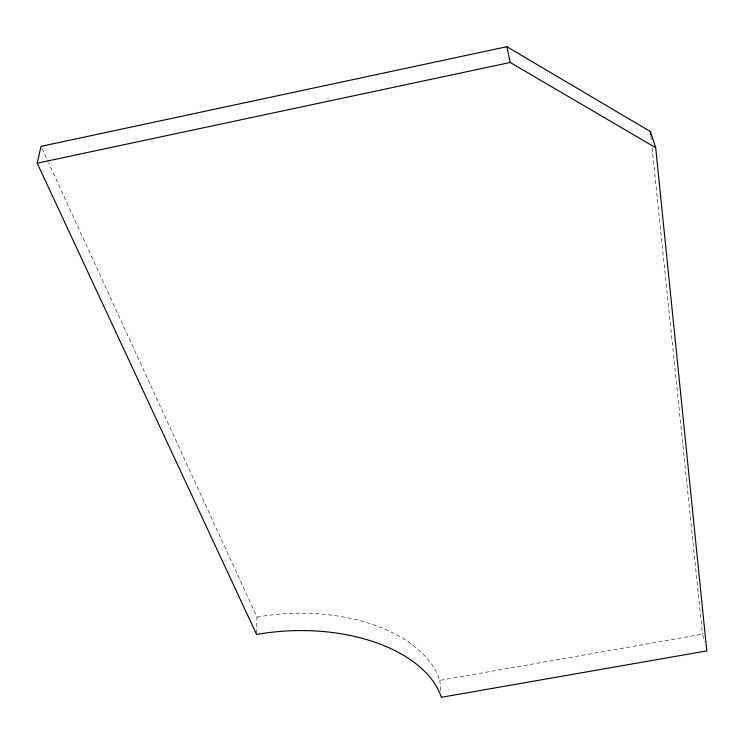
<?xml version="1.0" encoding="UTF-8"?>
<svg xmlns="http://www.w3.org/2000/svg" width="744" height="744" viewBox="0 0 744 744"><rect width="100%" height="100%" fill="white"/><g stroke="black" fill="none" stroke-linecap="round" stroke-linejoin="round"><path stroke-width="0.56" stroke-dasharray="3.72 2.79" d="M256.624 633.339L256.987 617.129L48.769 163.243M256.987 617.129A146.447 86.072 -1.7 0 1 439.834 680.379L702.494 634.186L704.503 641.988M41.989 148.465L48.286 162.192M650.861 136.171L651.577 143.108M652.06 147.731L702.494 634.186M439.834 680.379L440.95 692.785"/><path stroke-width="1.12" d="M37.2 163.187L41.022 146.354L506.831 46.705L650.377 131.548L655.697 147.721L706.8 650.907L441.359 697.295A147.963 85.746 -1.7 0 0 256.606 634.493L37.2 163.187L510.207 62.477L655.697 147.721M506.831 46.705L510.207 62.477M650.377 131.548L650.74 135.017"/></g></svg>
